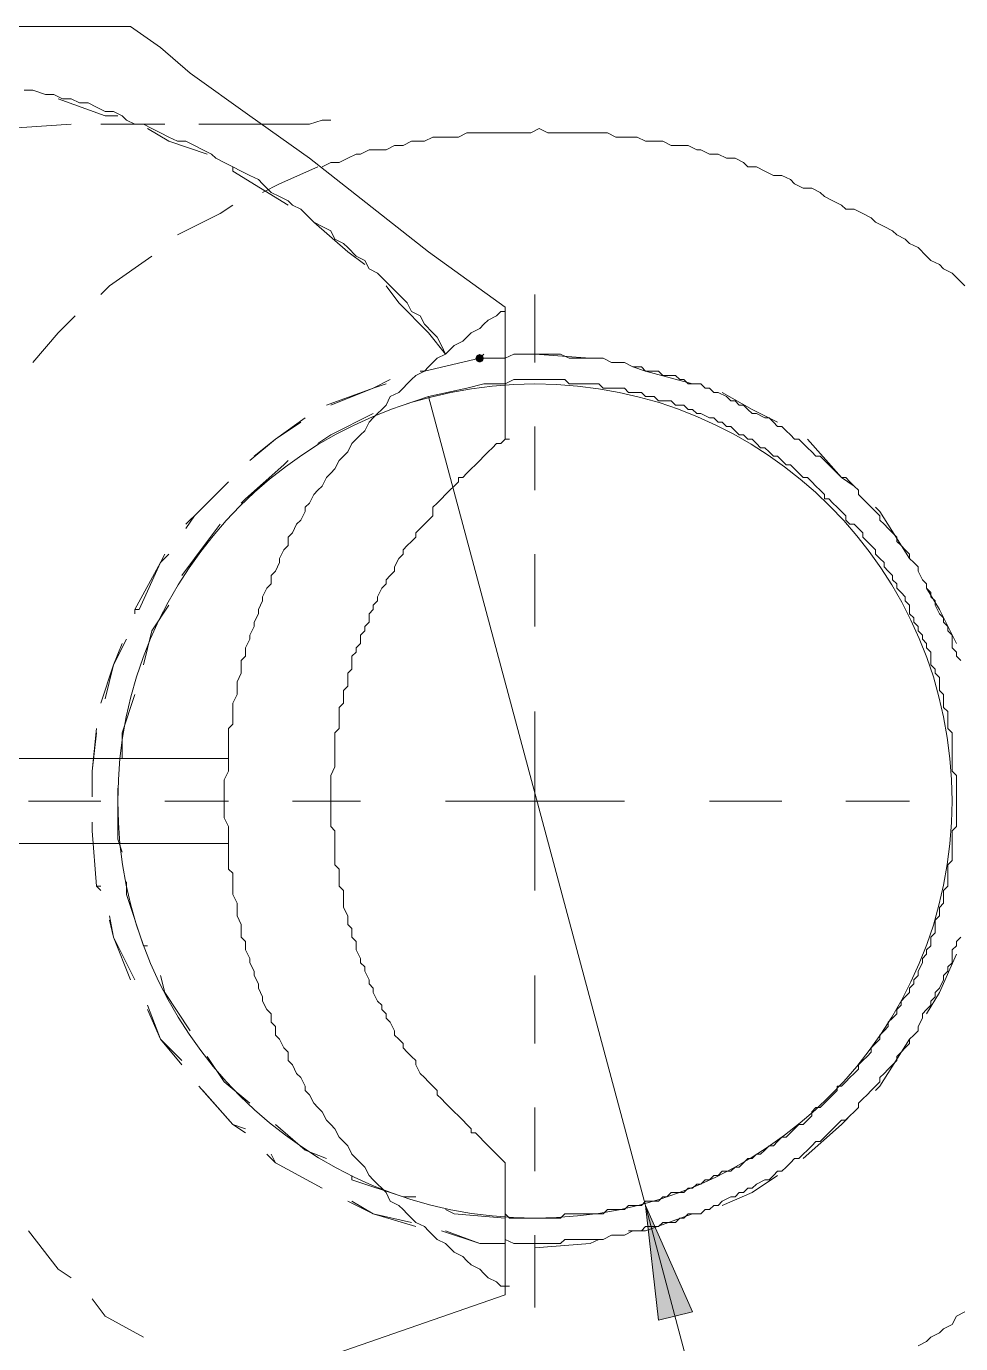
# Model space of a CAD drawing. Header units: millimetres. Extents: x 89051 to 218395, y -330386 to -125649.
# Drawn here: x 100653 to 100765.4, y -134309.5 to -134150.9 of the extents above; entities that cross this region are included whole.
import ezdxf

# ---------------------------------------------------------------- set-up
doc = ezdxf.new("R2010")
doc.units = ezdxf.units.MM
doc.header["$LTSCALE"] = 13
doc.layers.add('C00-00-00', color=7, linetype='Continuous')
doc.layers.add('C00-00-FF', color=5, linetype='Continuous', true_color=0x0000ff)
doc.layers.add('铁心', color=3, linetype='Continuous', lineweight=0)

msp = doc.modelspace()

# ---------------------------------------------------------------- hatches: boundary and pattern name
at = {"layer": 'C00-00-00'}
h = msp.add_hatch(color=256, dxfattribs=at)
h.dxf.hatch_style = 2
h.paths.add_polyline_path([(100707.02, -134190.87), (100707.17, -134190.51), (100707.54, -134190.36), (100707.9, -134190.51), (100708.05, -134190.87), (100707.9, -134191.23), (100707.54, -134191.38), (100707.17, -134191.23)])
at = {"layer": '铁心', "lineweight": 13}
h = msp.add_hatch(color=256, dxfattribs=at)
h.dxf.hatch_style = 2
h.paths.add_polyline_path([(100727.51, -134292.81), (100729.05, -134306.64), (100733.15, -134305.61)])

# ---------------------------------------------------------------- linework, layer by layer
at = {"layer": 'C00-00-00', "lineweight": 15}
for points in [[(100650.68, -134150.92), (100657.85, -134150.92), (100665.53, -134150.92)], [(100665.53, -134150.92), (100669.12, -134153.48), (100672.7, -134156.55), (100679.87, -134161.68), (100687.05, -134166.8), (100701.39, -134178.07), (100710.61, -134184.73)], [(100703.44, -134190.36), (100702.93, -134189.34), (100702.41, -134188.31), (100701.9, -134187.8), (100700.88, -134186.77), (100700.36, -134185.75), (100699.34, -134185.24), (100698.83, -134184.21), (100698.32, -134183.7), (100697.29, -134182.68), (100696.78, -134182.16), (100695.75, -134181.14), (100695.24, -134180.63), (100694.22, -134180.12), (100693.7, -134179.09), (100692.68, -134178.58), (100691.66, -134177.55), (100691.14, -134177.04), (100690.12, -134176.53), (100689.61, -134175.51), (100688.58, -134174.99), (100687.56, -134174.48), (100687.05, -134173.97), (100686.02, -134172.94), (100685, -134172.43), (100684.48, -134171.92), (100683.46, -134171.41), (100682.44, -134170.9), (100681.41, -134169.87), (100680.9, -134169.36), (100679.87, -134168.85), (100678.85, -134168.33), (100677.83, -134167.82), (100676.8, -134167.31), (100675.78, -134166.8), (100675.26, -134166.29), (100674.24, -134165.77), (100673.22, -134165.26), (100672.19, -134164.75), (100671.17, -134164.75), (100670.14, -134164.24), (100669.12, -134163.72), (100668.09, -134163.21), (100667.07, -134162.7), (100666.04, -134162.7), (100665.02, -134162.19), (100664.51, -134161.68), (100663.48, -134161.16), (100662.46, -134161.16), (100661.43, -134160.65), (100660.41, -134160.14), (100659.39, -134160.14), (100658.36, -134159.63), (100657.34, -134159.63), (100656.31, -134159.11), (100655.29, -134159.11), (100653.75, -134158.6), (100652.73, -134158.6)], [(100656.82, -134159.63), (100662.46, -134161.68)], [(100658.36, -134162.7), (100650.68, -134163.21)], [(100669.63, -134162.7), (100661.95, -134162.7)], [(100662.46, -134161.68), (100664, -134161.68)], [(100680.9, -134162.7), (100673.73, -134162.7)], [(100680.9, -134162.7), (100684.48, -134162.7), (100687.05, -134162.7), (100688.58, -134162.19), (100689.61, -134162.19)], [(100667.58, -134163.21), (100670.14, -134164.75)], [(100765.93, -134182.16), (100764.91, -134181.14), (100764.39, -134180.63), (100763.37, -134180.12), (100762.86, -134179.6), (100761.83, -134179.09), (100761.32, -134178.58), (100760.3, -134177.55), (100759.27, -134177.04), (100758.76, -134176.53), (100757.73, -134176.02), (100757.22, -134175.51), (100756.2, -134174.99), (100755.17, -134174.48), (100754.66, -134173.97), (100753.64, -134173.46), (100752.61, -134172.94), (100751.59, -134172.94), (100751.08, -134172.43), (100750.05, -134171.92), (100749.03, -134171.41), (100748.51, -134170.9), (100747.49, -134170.38), (100746.46, -134170.38), (100745.44, -134169.87), (100744.93, -134169.36), (100743.9, -134168.85), (100742.88, -134168.85), (100741.85, -134168.33), (100740.83, -134167.82), (100739.81, -134167.82), (100739.29, -134167.31), (100738.27, -134166.8), (100737.24, -134166.8), (100736.22, -134166.29), (100735.2, -134166.29), (100734.17, -134165.77), (100733.66, -134165.77), (100732.63, -134165.26), (100731.61, -134165.26), (100730.59, -134165.26), (100729.56, -134164.75), (100728.54, -134164.75), (100727.51, -134164.75), (100726.49, -134164.24), (100725.46, -134164.24), (100724.44, -134164.24), (100723.93, -134164.24), (100722.9, -134163.72), (100721.88, -134163.72), (100720.85, -134163.72), (100719.83, -134163.72), (100718.8, -134163.72), (100717.78, -134163.72), (100716.76, -134163.72), (100715.73, -134163.72), (100714.71, -134163.21), (100713.68, -134163.72), (100712.66, -134163.72), (100712.15, -134163.72), (100711.12, -134163.72), (100710.1, -134163.72), (100709.07, -134163.72), (100708.05, -134163.72), (100707.02, -134163.72), (100706, -134163.72), (100704.97, -134164.24), (100703.95, -134164.24), (100702.93, -134164.24), (100701.9, -134164.24), (100700.88, -134164.75), (100700.36, -134164.75), (100699.34, -134164.75), (100698.32, -134165.26), (100697.29, -134165.26), (100696.27, -134165.77), (100695.24, -134165.77), (100694.22, -134165.77), (100693.19, -134166.29), (100692.68, -134166.29), (100691.66, -134166.8), (100690.63, -134167.31), (100689.61, -134167.31), (100688.58, -134167.82)], [(100670.14, -134164.75), (100674.75, -134166.29)], [(100677.83, -134167.82), (100677.83, -134168.33)], [(100677.83, -134168.33), (100684.48, -134172.43)], [(100688.07, -134167.82), (100683.46, -134169.87)], [(100683.46, -134169.87), (100681.41, -134170.9)], [(100676.29, -134173.46), (100671.17, -134176.02)], [(100677.83, -134172.43), (100676.29, -134173.46)], [(100687.56, -134174.48), (100691.66, -134178.07)], [(100668.09, -134178.58), (100662.97, -134182.16)], [(100691.66, -134178.07), (100693.7, -134179.6)], [(100662.97, -134182.16), (100661.95, -134183.19)], [(100696.27, -134182.16), (100697.8, -134184.21)], [(100697.8, -134184.21), (100701.39, -134187.8)], [(100710.61, -134184.73), (100710.61, -134185.24)], [(100658.87, -134185.75), (100656.82, -134187.8)], [(100710.61, -134185.24), (100710.1, -134185.24), (100709.58, -134185.75), (100708.56, -134186.26), (100708.05, -134186.77), (100707.54, -134187.29), (100706.51, -134187.8), (100706, -134188.31), (100705.49, -134188.82), (100704.46, -134189.34), (100703.95, -134189.85), (100703.44, -134190.36), (100702.41, -134190.87), (100701.9, -134191.38), (100701.39, -134191.9), (100700.88, -134192.41), (100699.85, -134192.92), (100699.34, -134193.43), (100698.83, -134193.95), (100698.32, -134194.46), (100697.8, -134194.97), (100696.78, -134195.48), (100696.27, -134196.51), (100695.75, -134197.02), (100695.24, -134197.53), (100694.73, -134198.04), (100694.22, -134198.56), (100693.7, -134199.58), (100693.19, -134200.09), (100692.68, -134200.61), (100692.17, -134201.12), (100691.66, -134202.14), (100691.14, -134202.65), (100690.63, -134203.17), (100690.12, -134204.19), (100689.61, -134204.7), (100689.09, -134205.22), (100688.58, -134206.24), (100688.07, -134206.75), (100687.56, -134207.26), (100687.05, -134208.29), (100686.53, -134208.8), (100686.53, -134209.31), (100686.02, -134210.34), (100685.51, -134210.85), (100685, -134211.87), (100684.48, -134212.39), (100684.48, -134213.41), (100683.97, -134213.92), (100683.46, -134214.95), (100683.46, -134215.46), (100682.95, -134216.48), (100682.44, -134217), (100682.44, -134218.02), (100681.92, -134218.53), (100681.41, -134219.56), (100681.41, -134220.07), (100680.9, -134221.09), (100680.9, -134221.61), (100680.39, -134222.63), (100680.39, -134223.14), (100679.87, -134224.17), (100679.87, -134224.68), (100679.36, -134225.7), (100679.36, -134226.73), (100678.85, -134227.24), (100678.85, -134228.27), (100678.85, -134228.78), (100678.34, -134229.8), (100678.34, -134230.83), (100678.34, -134231.34), (100677.83, -134232.36), (100677.83, -134232.88), (100677.83, -134233.9), (100677.83, -134234.92), (100677.31, -134235.44), (100677.31, -134236.46), (100677.31, -134236.97), (100677.31, -134238), (100677.31, -134239.02), (100677.31, -134239.53), (100677.31, -134240.56), (100676.8, -134241.58), (100676.8, -134242.1), (100676.8, -134243.12), (100676.8, -134243.63), (100676.8, -134244.66), (100676.8, -134245.68), (100676.8, -134246.19), (100677.31, -134247.22), (100677.31, -134248.24), (100677.31, -134248.76), (100677.31, -134249.78), (100677.31, -134250.8), (100677.31, -134251.32), (100677.31, -134252.34), (100677.83, -134252.85), (100677.83, -134253.88), (100677.83, -134254.9), (100677.83, -134255.41), (100678.34, -134256.44), (100678.34, -134256.95), (100678.34, -134257.98), (100678.85, -134259), (100678.85, -134259.51), (100678.85, -134260.54), (100679.36, -134261.05), (100679.36, -134262.07), (100679.87, -134263.1), (100679.87, -134263.61), (100680.39, -134264.63), (100680.39, -134265.15), (100680.9, -134266.17), (100680.9, -134266.68), (100681.41, -134267.71), (100681.41, -134268.22), (100681.92, -134269.24), (100682.44, -134269.76), (100682.44, -134270.78), (100682.95, -134271.29), (100682.95, -134272.32), (100683.46, -134272.83), (100683.97, -134273.85), (100684.48, -134274.37), (100684.48, -134275.39), (100685, -134275.9), (100685.51, -134276.93), (100686.02, -134277.44), (100686.53, -134278.46), (100686.53, -134278.98), (100687.05, -134279.49), (100687.56, -134280.51), (100688.07, -134281.03), (100688.58, -134281.54), (100689.09, -134282.56), (100689.61, -134283.07), (100690.12, -134283.59), (100690.63, -134284.61), (100691.14, -134285.12), (100691.66, -134285.64), (100692.17, -134286.66), (100692.68, -134287.17), (100693.19, -134287.68), (100693.7, -134288.2), (100694.22, -134289.22), (100694.73, -134289.73), (100695.24, -134290.25), (100695.75, -134290.76), (100696.27, -134291.27), (100696.78, -134292.29), (100697.8, -134292.81), (100698.32, -134293.32), (100698.83, -134293.83), (100699.34, -134294.34), (100699.85, -134294.86), (100700.88, -134295.37), (100701.39, -134295.88), (100701.9, -134296.39), (100702.41, -134296.91), (100703.44, -134297.42), (100703.95, -134297.93), (100704.46, -134298.44), (100705.49, -134298.95), (100706, -134299.47), (100706.51, -134299.98), (100707.54, -134300.49), (100708.05, -134301), (100708.56, -134301.52), (100709.58, -134302.03), (100710.1, -134302.54), (100710.61, -134302.54), (100711.12, -134302.54)], [(100710.61, -134200.61), (100710.61, -134185.24)], [(100656.82, -134187.8), (100653.75, -134191.38)], [(100701.39, -134187.8), (100703.44, -134190.36)], [(100700.88, -134192.41), (100707.54, -134190.87)], [(100700.88, -134192.41), (100707.54, -134190.87)], [(100707.54, -134190.87), (100708.05, -134190.36)], [(100707.54, -134190.87), (100710.61, -134190.87)], [(100710.61, -134190.87), (100711.63, -134190.36), (100712.15, -134190.36), (100712.66, -134190.36), (100713.68, -134190.36), (100714.19, -134190.36), (100714.71, -134190.36), (100715.22, -134190.36), (100716.24, -134190.36), (100716.76, -134190.36), (100717.27, -134190.36), (100718.29, -134190.87), (100718.8, -134190.87), (100719.32, -134190.87), (100719.83, -134190.87), (100720.85, -134190.87), (100721.37, -134190.87), (100721.88, -134190.87), (100722.39, -134190.87), (100723.41, -134191.38), (100723.93, -134191.38), (100724.44, -134191.38), (100724.95, -134191.38), (100725.98, -134191.9), (100726.49, -134191.9), (100727, -134191.9), (100727.51, -134192.41), (100728.54, -134192.41), (100729.05, -134192.41), (100729.56, -134192.92), (100730.07, -134192.92), (100731.1, -134192.92), (100731.61, -134193.43), (100732.12, -134193.43), (100732.63, -134193.95), (100733.15, -134193.95), (100734.17, -134193.95), (100734.68, -134194.46), (100735.2, -134194.46), (100735.71, -134194.97), (100736.22, -134194.97), (100737.24, -134195.48), (100737.76, -134196), (100738.27, -134196), (100738.78, -134196.51), (100739.29, -134196.51), (100739.81, -134197.02), (100740.32, -134197.53), (100740.83, -134197.53), (100741.85, -134198.04), (100742.37, -134198.04), (100742.88, -134198.56), (100743.39, -134199.07), (100743.9, -134199.07), (100744.42, -134199.58), (100744.93, -134200.09), (100745.44, -134200.61), (100745.95, -134200.61), (100746.46, -134201.12), (100746.98, -134201.63), (100747.49, -134202.14), (100748, -134202.65), (100748.51, -134202.65), (100749.03, -134203.17), (100749.54, -134203.68), (100750.05, -134204.19), (100750.56, -134204.7), (100751.08, -134205.22), (100751.59, -134205.22), (100752.1, -134205.73), (100752.61, -134206.24), (100753.12, -134206.75), (100753.12, -134207.26), (100753.64, -134207.78), (100754.15, -134208.29), (100754.66, -134208.8), (100755.17, -134209.31), (100755.69, -134209.83), (100755.69, -134210.34), (100756.2, -134210.85), (100756.71, -134211.36), (100757.22, -134211.87), (100757.73, -134212.39), (100757.73, -134212.9), (100758.25, -134213.41), (100758.76, -134213.92), (100759.27, -134214.44), (100759.27, -134214.95), (100759.78, -134215.46), (100760.3, -134215.97), (100760.3, -134216.48), (100760.81, -134217.51), (100761.32, -134218.02), (100761.32, -134218.53), (100761.83, -134219.05), (100761.83, -134219.56), (100762.34, -134220.07), (100762.34, -134220.58), (100762.86, -134221.61), (100763.37, -134222.12), (100763.37, -134222.63), (100763.88, -134223.14), (100763.88, -134223.66), (100764.39, -134224.17), (100764.39, -134225.19), (100764.39, -134225.7), (100764.91, -134226.22), (100764.91, -134226.73), (100765.42, -134227.24)], [(100712.15, -134190.36), (100714.19, -134190.36)], [(100714.19, -134190.36), (100720.85, -134190.87)], [(100720.85, -134190.87), (100721.88, -134190.87)], [(100700.36, -134192.41), (100700.88, -134192.41)], [(100700.36, -134192.41), (100700.88, -134192.41)], [(100725.98, -134191.9), (100727.51, -134192.41)], [(100727.51, -134192.41), (100733.15, -134193.95)], [(100689.09, -134196.51), (100694.73, -134194.46)], [(100689.61, -134196.51), (100694.73, -134194.46)], [(100694.73, -134194.46), (100696.78, -134193.43)], [(100694.73, -134194.46), (100696.27, -134193.95)], [(100701.39, -134195.48), (100706, -134194.46)], [(100706, -134194.46), (100708.05, -134193.95)], [(100708.05, -134193.95), (100710.61, -134193.95)], [(100710.61, -134193.95), (100711.63, -134193.43), (100712.15, -134193.43), (100712.66, -134193.43), (100713.17, -134193.43), (100714.19, -134193.43), (100714.71, -134193.43), (100715.22, -134193.43), (100715.73, -134193.43), (100716.24, -134193.43), (100717.27, -134193.43), (100717.78, -134193.43), (100718.29, -134193.95), (100718.8, -134193.95), (100719.32, -134193.95), (100720.34, -134193.95), (100720.85, -134193.95), (100721.37, -134193.95), (100721.88, -134193.95), (100722.39, -134194.46), (100723.41, -134194.46), (100723.93, -134194.46), (100724.44, -134194.46), (100724.95, -134194.46), (100725.46, -134194.97), (100725.98, -134194.97), (100727, -134194.97), (100727.51, -134195.48), (100728.02, -134195.48), (100728.54, -134195.48), (100729.05, -134196), (100729.56, -134196), (100730.59, -134196), (100731.1, -134196.51), (100731.61, -134196.51), (100732.12, -134196.51), (100732.63, -134197.02), (100733.15, -134197.02), (100733.66, -134197.53), (100734.17, -134197.53), (100735.2, -134198.04), (100735.71, -134198.04), (100736.22, -134198.56), (100736.73, -134198.56), (100737.24, -134199.07), (100737.76, -134199.07), (100738.27, -134199.58), (100738.78, -134200.09), (100739.29, -134200.09), (100739.81, -134200.61), (100740.32, -134200.61), (100740.83, -134201.12), (100741.34, -134201.63), (100741.85, -134201.63), (100742.37, -134202.14), (100742.88, -134202.65), (100743.39, -134202.65), (100743.9, -134203.17), (100744.42, -134203.68), (100744.93, -134203.68), (100745.44, -134204.19), (100745.95, -134204.7), (100746.46, -134205.22), (100746.98, -134205.22), (100747.49, -134205.73), (100748, -134206.24), (100748.51, -134206.75), (100749.03, -134207.26), (100749.03, -134207.78), (100749.54, -134207.78), (100750.05, -134208.29), (100750.56, -134208.8), (100751.08, -134209.31), (100751.59, -134209.83), (100751.59, -134210.34), (100752.1, -134210.85), (100752.61, -134210.85), (100753.12, -134211.36), (100753.64, -134211.87), (100753.64, -134212.39), (100754.15, -134212.9), (100754.66, -134213.41), (100755.17, -134213.92), (100755.17, -134214.44), (100755.69, -134214.95), (100756.2, -134215.46), (100756.2, -134215.97), (100756.71, -134216.48), (100757.22, -134217), (100757.22, -134217.51), (100757.73, -134218.02), (100757.73, -134218.53), (100758.25, -134219.05), (100758.76, -134219.56), (100758.76, -134220.07), (100759.27, -134220.58), (100759.27, -134221.61), (100759.78, -134222.12), (100759.78, -134222.63), (100760.3, -134223.14), (100760.3, -134223.66), (100760.81, -134224.17), (100760.81, -134224.68), (100761.32, -134225.19), (100761.32, -134225.7), (100761.83, -134226.22), (100761.83, -134227.24), (100761.83, -134227.75), (100762.34, -134228.27), (100762.34, -134228.78), (100762.86, -134229.29), (100762.86, -134229.8), (100762.86, -134230.83), (100763.37, -134231.34), (100763.37, -134231.85), (100763.37, -134232.36), (100763.37, -134232.88), (100763.88, -134233.39), (100763.88, -134234.41), (100763.88, -134234.92), (100763.88, -134235.44), (100764.39, -134235.95), (100764.39, -134236.46), (100764.39, -134237.49), (100764.39, -134238), (100764.39, -134238.51), (100764.39, -134239.02), (100764.39, -134239.53), (100764.39, -134240.56), (100764.91, -134241.07), (100764.91, -134241.58), (100764.91, -134242.1), (100764.91, -134242.61), (100764.91, -134243.63), (100764.91, -134244.15), (100764.91, -134244.66), (100764.91, -134245.17), (100764.91, -134245.68), (100764.91, -134246.71), (100764.91, -134247.22), (100764.39, -134247.73), (100764.39, -134248.24), (100764.39, -134248.76), (100764.39, -134249.78), (100764.39, -134250.29), (100764.39, -134250.8), (100764.39, -134251.32), (100763.88, -134251.83), (100763.88, -134252.85), (100763.88, -134253.37), (100763.88, -134253.88), (100763.88, -134254.39), (100763.37, -134254.9), (100763.37, -134255.41), (100763.37, -134256.44), (100762.86, -134256.95), (100762.86, -134257.46), (100762.86, -134257.98), (100762.34, -134258.49), (100762.34, -134259), (100762.34, -134260.02), (100761.83, -134260.54), (100761.83, -134261.05), (100761.83, -134261.56), (100761.32, -134262.07), (100761.32, -134262.59), (100760.81, -134263.1), (100760.81, -134263.61), (100760.3, -134264.63), (100760.3, -134265.15), (100759.78, -134265.66), (100759.78, -134266.17), (100759.27, -134266.68), (100759.27, -134267.2), (100758.76, -134267.71), (100758.25, -134268.22), (100758.25, -134268.73), (100757.73, -134269.24), (100757.73, -134269.76), (100757.22, -134270.27), (100756.71, -134270.78), (100756.71, -134271.29), (100756.2, -134271.81), (100755.69, -134272.32), (100755.69, -134272.83), (100755.17, -134273.34), (100754.66, -134273.85), (100754.66, -134274.37), (100754.15, -134274.88), (100753.64, -134275.39), (100753.12, -134275.9), (100753.12, -134276.42), (100752.61, -134276.93), (100752.1, -134277.44), (100751.59, -134277.95), (100751.08, -134278.46), (100750.56, -134278.46), (100750.56, -134278.98), (100750.05, -134279.49), (100749.54, -134280), (100749.03, -134280.51), (100748.51, -134281.03), (100748, -134281.03), (100747.49, -134281.54), (100747.49, -134282.05), (100746.98, -134282.56), (100746.46, -134283.07), (100745.95, -134283.07), (100745.44, -134283.59), (100744.93, -134284.1), (100744.42, -134284.61), (100743.9, -134284.61), (100743.39, -134285.12), (100742.88, -134285.64), (100742.37, -134285.64), (100741.85, -134286.15), (100741.34, -134286.66), (100740.83, -134286.66), (100740.32, -134287.17), (100739.81, -134287.17), (100739.29, -134287.68), (100738.78, -134288.2), (100738.27, -134288.2), (100737.76, -134288.71), (100736.73, -134288.71), (100736.22, -134289.22), (100735.71, -134289.22), (100735.2, -134289.73), (100734.68, -134289.73), (100734.17, -134290.25), (100733.66, -134290.25), (100733.15, -134290.76), (100732.63, -134290.76), (100732.12, -134291.27), (100731.1, -134291.27), (100730.59, -134291.27), (100730.07, -134291.78), (100729.56, -134291.78), (100729.05, -134292.29), (100728.54, -134292.29), (100727.51, -134292.29), (100727, -134292.81), (100726.49, -134292.81), (100725.98, -134292.81), (100725.46, -134292.81), (100724.95, -134293.32), (100723.93, -134293.32), (100723.41, -134293.32), (100722.9, -134293.32), (100722.39, -134293.83), (100721.88, -134293.83), (100720.85, -134293.83), (100720.34, -134293.83), (100719.83, -134293.83), (100719.32, -134293.83), (100718.8, -134293.83), (100717.78, -134293.83), (100717.27, -134294.34), (100716.76, -134294.34), (100716.24, -134294.34), (100715.73, -134294.34), (100714.71, -134294.34), (100714.19, -134294.34), (100713.68, -134294.34), (100713.17, -134294.34), (100712.66, -134294.34), (100711.63, -134294.34), (100711.12, -134294.34), (100710.61, -134293.83)], [(100698.32, -134196.51), (100701.39, -134195.48)], [(100736.73, -134194.97), (100740.32, -134197.02)], [(100689.61, -134200.09), (100694.73, -134197.53)], [(100740.32, -134197.02), (100743.39, -134198.56)], [(100682.95, -134200.61), (100686.53, -134198.04)], [(100682.95, -134200.61), (100686.02, -134198.56)], [(100679.87, -134203.17), (100682.95, -134200.61)], [(100680.39, -134202.65), (100682.95, -134200.61)], [(100688.07, -134201.12), (100689.61, -134200.09)], [(100710.61, -134287.68), (100710.1, -134287.17), (100709.58, -134286.66), (100709.07, -134286.15), (100708.56, -134285.64), (100708.05, -134285.12), (100707.54, -134284.61), (100707.02, -134284.1), (100706.51, -134284.1), (100706.51, -134283.59), (100706, -134283.07), (100705.49, -134282.56), (100704.97, -134282.05), (100704.46, -134281.54), (100703.95, -134281.03), (100703.44, -134280.51), (100702.93, -134280), (100702.41, -134279.49), (100702.41, -134278.98), (100701.9, -134278.46), (100701.39, -134277.95), (100700.88, -134277.44), (100700.36, -134276.93), (100699.85, -134275.9), (100699.85, -134275.39), (100699.34, -134274.88), (100698.83, -134274.37), (100698.32, -134273.85), (100698.32, -134273.34), (100697.8, -134272.83), (100697.29, -134272.32), (100697.29, -134271.81), (100696.78, -134270.78), (100696.27, -134270.27), (100696.27, -134269.76), (100695.75, -134269.24), (100695.75, -134268.73), (100695.24, -134268.22), (100694.73, -134267.2), (100694.73, -134266.68), (100694.22, -134266.17), (100694.22, -134265.66), (100693.7, -134264.63), (100693.7, -134264.12), (100693.19, -134263.61), (100693.19, -134263.1), (100692.68, -134262.07), (100692.68, -134261.56), (100692.68, -134261.05), (100692.17, -134260.54), (100692.17, -134259.51), (100691.66, -134259), (100691.66, -134258.49), (100691.66, -134257.98), (100691.14, -134256.95), (100691.14, -134256.44), (100691.14, -134255.93), (100691.14, -134254.9), (100690.63, -134254.39), (100690.63, -134253.88), (100690.63, -134252.85), (100690.63, -134252.34), (100690.12, -134251.83), (100690.12, -134251.32), (100690.12, -134250.29), (100690.12, -134249.78), (100690.12, -134249.27), (100690.12, -134248.24), (100690.12, -134247.73), (100689.61, -134247.22), (100689.61, -134246.19), (100689.61, -134245.68), (100689.61, -134245.17), (100689.61, -134244.15), (100689.61, -134243.63), (100689.61, -134243.12), (100689.61, -134242.1), (100689.61, -134241.58), (100689.61, -134241.07), (100690.12, -134240.05), (100690.12, -134239.53), (100690.12, -134239.02), (100690.12, -134238), (100690.12, -134237.49), (100690.12, -134236.97), (100690.12, -134235.95), (100690.63, -134235.44), (100690.63, -134234.92), (100690.63, -134233.9), (100690.63, -134233.39), (100690.63, -134232.88), (100691.14, -134232.36), (100691.14, -134231.34), (100691.14, -134230.83), (100691.66, -134230.31), (100691.66, -134229.29), (100691.66, -134228.78), (100692.17, -134228.27), (100692.17, -134227.75), (100692.17, -134226.73), (100692.68, -134226.22), (100692.68, -134225.7), (100693.19, -134225.19), (100693.19, -134224.17), (100693.7, -134223.66), (100693.7, -134223.14), (100694.22, -134222.63), (100694.22, -134221.61), (100694.73, -134221.09), (100694.73, -134220.58), (100695.24, -134220.07), (100695.24, -134219.56), (100695.75, -134218.53), (100696.27, -134218.02), (100696.27, -134217.51), (100696.78, -134217), (100697.29, -134216.48), (100697.29, -134215.97), (100697.8, -134214.95), (100698.32, -134214.44), (100698.32, -134213.92), (100698.83, -134213.41), (100699.34, -134212.9), (100699.85, -134212.39), (100699.85, -134211.87), (100700.36, -134211.36), (100700.88, -134210.85), (100701.39, -134210.34), (100701.9, -134209.83), (100701.9, -134208.8), (100702.41, -134208.29), (100702.93, -134207.78), (100703.44, -134207.26), (100703.95, -134206.75), (100704.46, -134206.24), (100704.97, -134205.73), (100704.97, -134205.22), (100705.49, -134205.22), (100706, -134204.7), (100706.51, -134204.19), (100707.02, -134203.68), (100707.54, -134203.17), (100708.05, -134202.65), (100708.56, -134202.14), (100709.07, -134201.63), (100709.58, -134201.12), (100710.1, -134201.12), (100710.61, -134200.61), (100711.12, -134200.61)], [(100746.98, -134200.61), (100751.08, -134205.22)], [(100679.36, -134207.78), (100683.97, -134203.68)], [(100683.97, -134203.68), (100684.48, -134203.17)], [(100751.08, -134205.22), (100752.61, -134206.24)], [(100673.22, -134209.83), (100677.31, -134205.73)], [(100673.73, -134209.31), (100677.31, -134205.73)], [(100678.85, -134208.29), (100679.36, -134207.78)], [(100755.17, -134208.8), (100755.69, -134209.31)], [(100672.19, -134210.85), (100673.73, -134209.31)], [(100672.19, -134211.36), (100673.22, -134209.83)], [(100755.69, -134209.31), (100759.27, -134214.95)], [(100674.75, -134212.9), (100676.29, -134210.85)], [(100671.68, -134217), (100674.75, -134212.9)], [(100669.12, -134215.46), (100670.14, -134214.44)], [(100669.12, -134215.46), (100669.63, -134214.44)], [(100666.04, -134221.09), (100669.12, -134215.46)], [(100666.56, -134221.09), (100669.12, -134215.46)], [(100761.32, -134218.53), (100762.86, -134221.09)], [(100666.04, -134221.09), (100666.56, -134221.09)], [(100666.04, -134221.61), (100666.04, -134221.09)], [(100668.09, -134223.66), (100670.14, -134220.58)], [(100762.86, -134221.09), (100764.91, -134225.19)], [(100663.48, -134227.75), (100665.02, -134224.68)], [(100667.07, -134227.75), (100668.09, -134223.66)], [(100663.48, -134227.75), (100664.51, -134225.19)], [(100661.95, -134232.36), (100663.48, -134227.75)], [(100662.46, -134231.85), (100663.48, -134227.75)], [(100664.51, -134235.95), (100666.04, -134231.34)], [(100660.92, -134240.56), (100661.43, -134235.44)], [(100660.92, -134240.56), (100661.43, -134235.95)], [(100664.51, -134239.02), (100664.51, -134235.95)], [(100677.31, -134239.02), (100610.72, -134239.02)], [(100660.92, -134243.12), (100660.92, -134240.56)], [(100660.92, -134243.63), (100660.92, -134240.56)], [(100664, -134248.76), (100664, -134242.61)], [(100660.92, -134247.73), (100660.92, -134246.71)], [(100660.92, -134247.73), (100660.92, -134247.22)], [(100661.43, -134254.39), (100660.92, -134247.73)], [(100661.43, -134254.39), (100660.92, -134247.73)], [(100677.31, -134249.27), (100610.72, -134249.27)], [(100664.51, -134250.29), (100664, -134248.76)], [(100661.95, -134254.39), (100661.43, -134254.39)], [(100661.95, -134254.9), (100661.43, -134254.39)], [(100665.02, -134255.41), (100665.02, -134253.88)], [(100667.07, -134261.56), (100665.02, -134255.41)], [(100663.48, -134260.54), (100662.97, -134257.98)], [(100663.48, -134260.54), (100662.97, -134258.49)], [(100665.53, -134265.66), (100663.48, -134260.54)], [(100666.04, -134265.66), (100663.48, -134260.54)], [(100765.42, -134260.54), (100764.91, -134261.05), (100764.91, -134261.56), (100764.39, -134262.07), (100764.39, -134262.59), (100764.39, -134263.61), (100763.88, -134264.12), (100763.88, -134264.63), (100763.37, -134265.15), (100763.37, -134265.66), (100762.86, -134266.68), (100762.34, -134267.2), (100762.34, -134267.71), (100761.83, -134268.22), (100761.83, -134268.73), (100761.32, -134269.24), (100760.81, -134269.76), (100760.81, -134270.27), (100760.3, -134271.29), (100760.3, -134271.81), (100759.78, -134272.32), (100759.27, -134272.83), (100759.27, -134273.34), (100758.76, -134273.85), (100758.25, -134274.37), (100757.73, -134274.88), (100757.73, -134275.39), (100757.22, -134275.9), (100756.71, -134276.42), (100756.2, -134276.93), (100755.69, -134277.44), (100755.69, -134277.95), (100755.17, -134278.46), (100754.66, -134278.98), (100754.15, -134279.49), (100753.64, -134280), (100753.12, -134280.51), (100753.12, -134281.03), (100752.61, -134281.54), (100752.1, -134282.05), (100751.59, -134282.56), (100751.08, -134282.56), (100750.56, -134283.07), (100750.05, -134283.59), (100749.54, -134284.1), (100749.03, -134284.61), (100748.51, -134285.12), (100748, -134285.12), (100747.49, -134285.64), (100746.98, -134286.15), (100746.46, -134286.66), (100745.95, -134287.17), (100745.44, -134287.17), (100744.93, -134287.68), (100744.42, -134288.2), (100743.9, -134288.71), (100743.39, -134288.71), (100742.88, -134289.22), (100742.37, -134289.73), (100741.85, -134289.73), (100740.83, -134290.25), (100740.32, -134290.76), (100739.81, -134290.76), (100739.29, -134291.27), (100738.78, -134291.27), (100738.27, -134291.78), (100737.76, -134291.78), (100736.73, -134292.29), (100736.22, -134292.81), (100735.71, -134292.81), (100735.2, -134293.32), (100734.68, -134293.32), (100734.17, -134293.83), (100733.15, -134293.83), (100732.63, -134293.83), (100732.12, -134294.34), (100731.61, -134294.34), (100731.1, -134294.86), (100730.07, -134294.86), (100729.56, -134294.86), (100729.05, -134295.37), (100728.54, -134295.37), (100727.51, -134295.37), (100727, -134295.88), (100726.49, -134295.88), (100725.98, -134295.88), (100724.95, -134296.39), (100724.44, -134296.39), (100723.93, -134296.39), (100723.41, -134296.39), (100722.39, -134296.91), (100721.88, -134296.91), (100721.37, -134296.91), (100720.85, -134296.91), (100719.83, -134296.91), (100719.32, -134296.91), (100718.8, -134296.91), (100717.78, -134296.91), (100717.27, -134297.42), (100716.76, -134297.42), (100716.24, -134297.42), (100715.22, -134297.42), (100714.71, -134297.42), (100714.19, -134297.42), (100713.68, -134297.42), (100712.66, -134297.42), (100712.15, -134297.42), (100711.63, -134297.42), (100710.61, -134296.91)], [(100667.58, -134261.56), (100667.07, -134261.56)], [(100764.91, -134262.59), (100762.86, -134267.2)], [(100669.63, -134267.2), (100669.12, -134265.15)], [(100672.7, -134271.81), (100669.63, -134267.2)], [(100762.86, -134267.2), (100761.32, -134269.76)], [(100669.12, -134272.83), (100667.58, -134268.73)], [(100669.12, -134272.83), (100667.58, -134269.24)], [(100671.68, -134275.39), (100669.12, -134272.83)], [(100671.68, -134275.9), (100669.12, -134272.83)], [(100759.27, -134272.83), (100755.69, -134278.46)], [(100676.8, -134277.95), (100674.75, -134274.88)], [(100677.83, -134283.07), (100673.73, -134278.46)], [(100679.87, -134280.51), (100676.8, -134277.95)], [(100755.69, -134278.46), (100755.17, -134278.98)], [(100677.83, -134283.07), (100674.24, -134278.98)], [(100679.36, -134283.59), (100677.83, -134283.07)], [(100679.36, -134284.1), (100677.83, -134283.07)], [(100686.53, -134286.15), (100682.95, -134283.07)], [(100751.08, -134283.07), (100746.46, -134287.17)], [(100752.1, -134282.05), (100751.08, -134283.07)], [(100689.09, -134287.17), (100686.53, -134286.15)], [(100682.95, -134287.68), (100681.92, -134286.66)], [(100682.95, -134287.68), (100682.44, -134286.66)], [(100688.58, -134290.76), (100682.95, -134287.68)], [(100688.58, -134290.76), (100682.95, -134287.68)], [(100710.61, -134303.05), (100710.61, -134287.68)], [(100692.17, -134289.73), (100692.17, -134289.22)], [(100743.39, -134289.22), (100740.32, -134291.27)], [(100698.32, -134291.78), (100692.17, -134289.73)], [(100740.32, -134291.27), (100736.73, -134292.81)], [(100694.73, -134293.83), (100691.66, -134292.29)], [(100694.73, -134293.83), (100692.17, -134292.29)], [(100699.85, -134291.78), (100698.32, -134291.78)], [(100699.34, -134294.86), (100694.73, -134293.83)], [(100699.85, -134295.37), (100694.73, -134293.83)], [(100704.46, -134293.83), (100703.44, -134293.32)], [(100710.61, -134294.34), (100704.46, -134293.83)], [(100733.15, -134293.83), (100727.51, -134295.88)], [(100653.24, -134295.88), (100656.82, -134300.49)], [(100707.54, -134297.42), (100702.93, -134295.88)], [(100707.54, -134297.42), (100703.44, -134295.88)], [(100727.51, -134295.88), (100725.46, -134295.88)], [(100710.1, -134297.42), (100707.54, -134297.42)], [(100710.61, -134297.42), (100707.54, -134297.42)], [(100720.85, -134297.42), (100714.19, -134297.93)], [(100714.19, -134297.93), (100714.19, -134297.42)], [(100721.88, -134296.91), (100720.85, -134297.42)], [(100656.82, -134300.49), (100658.36, -134301.52)], [(100613.28, -134337.37), (100710.61, -134303.56)], [(100710.61, -134303.56), (100710.61, -134303.05)], [(100660.92, -134304.08), (100662.46, -134306.13)], [(100662.46, -134306.13), (100667.07, -134308.69)], [(100760.3, -134309.71), (100761.32, -134309.2), (100761.83, -134308.69), (100762.86, -134308.17), (100763.37, -134307.66), (100764.39, -134307.15), (100764.91, -134306.13), (100765.93, -134305.61)]]:
    msp.add_lwpolyline(points, dxfattribs=at)
at = {"layer": 'C00-00-FF', "lineweight": 15}
for points in [[(100714.19, -134191.38), (100714.19, -134183.19)], [(100714.19, -134206.75), (100714.19, -134199.07)], [(100714.19, -134223.14), (100714.19, -134214.44)], [(100714.19, -134244.15), (100714.19, -134233.39)], [(100661.95, -134244.15), (100653.24, -134244.15)], [(100677.31, -134244.15), (100669.63, -134244.15)], [(100693.19, -134244.15), (100685, -134244.15)], [(100714.19, -134244.15), (100703.44, -134244.15)], [(100714.19, -134244.15), (100724.95, -134244.15)], [(100735.2, -134244.15), (100743.9, -134244.15)], [(100751.59, -134244.15), (100759.27, -134244.15)], [(100714.19, -134281.03), (100714.19, -134288.71)], [(100714.19, -134296.39), (100714.19, -134305.1)]]:
    msp.add_lwpolyline(points, dxfattribs=at)
msp.add_circle((100714.19, -134244.15), 50.2, dxfattribs=at)
at = {"layer": '铁心', "lineweight": 13}
for points in [[(100727.51, -134292.81), (100701.39, -134195.48)], [(100714.19, -134244.15), (100714.19, -134254.9)], [(100714.19, -134265.15), (100714.19, -134273.34)], [(100727.51, -134292.81), (100753.64, -134391.16)]]:
    msp.add_lwpolyline(points, dxfattribs=at)
msp.add_lwpolyline([(100727.51, -134292.81), (100729.05, -134306.64), (100733.15, -134305.61)], close=True, dxfattribs=at)

doc.saveas('drawing.dxf')
